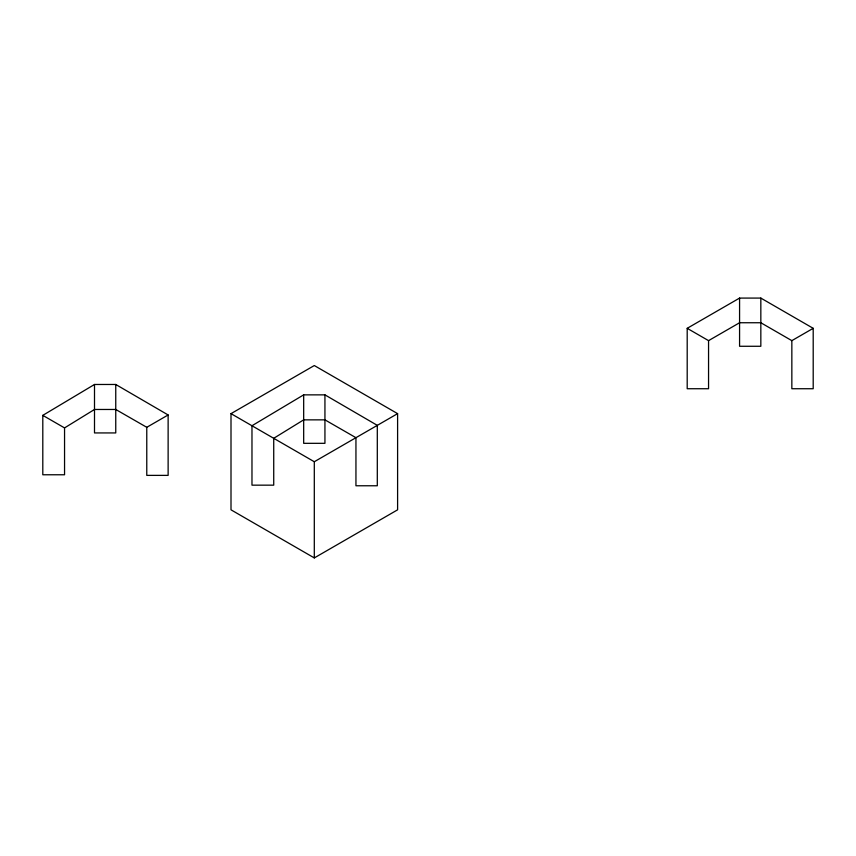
<?xml version="1.0" encoding="UTF-8"?>
<svg xmlns="http://www.w3.org/2000/svg" width="856" height="856" viewBox="0 0 856 856"><rect width="100%" height="100%" fill="white"/><g stroke="black" fill="none" stroke-linecap="round" stroke-linejoin="round"><path stroke-width="1.28" d="M146.772 427.305L115.753 409.468L94.502 409.468L64.553 427.914L64.553 474.77L42.8 474.77L42.8 415.363L94.502 384.472L115.753 384.472L168.129 414.967L168.129 475.38L146.772 475.38L146.772 427.305L168.129 414.967M303.677 394.862L251.974 425.742L251.974 485.159L273.727 485.159L273.727 438.304L303.677 419.857L324.938 419.857L355.946 437.694L355.946 485.769L377.303 485.769L377.303 425.357L324.938 394.862L303.677 394.862L303.677 443.322L324.938 443.322L324.938 394.862M231.002 413.641L314.302 365.544L397.601 413.641L397.601 509.823L314.302 557.919L231.002 509.823L231.002 413.641L314.302 461.737L314.302 557.919M314.302 461.737L397.601 413.641M687.197 328.319L708.554 340.645L708.554 388.731L687.197 388.731L687.197 328.319L739.573 298.081L760.834 298.081L813.2 328.319L813.2 388.731L791.843 388.731L791.843 340.645L813.2 328.319M708.554 340.645L739.573 322.744L760.834 322.744L791.843 340.645M42.8 415.363L64.553 427.914M760.834 298.081L760.834 346.273L739.573 346.273L739.573 298.081M115.753 384.472L115.753 432.933L94.502 432.933L94.502 384.472"/></g></svg>
